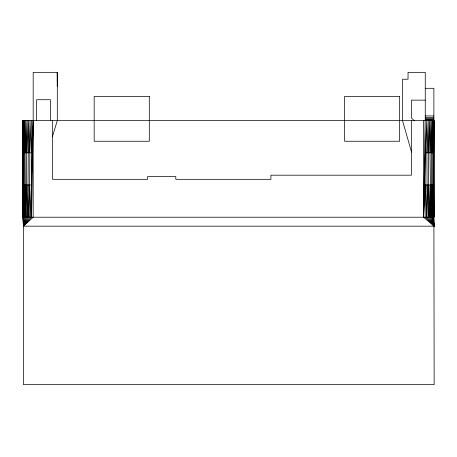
<?xml version="1.0" encoding="UTF-8"?>
<svg xmlns="http://www.w3.org/2000/svg" width="457" height="457" viewBox="0 0 457 457"><rect width="100%" height="100%" fill="white"/><g stroke="black" fill="none" stroke-linecap="round" stroke-linejoin="round"><path stroke-width="0.69" d="M22.976 217.218L22.976 120.574L22.85 217.218L23.473 226.175L23.473 384.663L434.15 384.663L433.744 120.574L433.876 217.218L22.85 217.218L22.85 120.574L433.876 120.574L433.744 217.218L434.15 226.175L23.473 226.175L22.976 217.218L22.85 120.574L22.85 217.218L22.85 120.574M23.358 217.218L23.473 152.787L23.975 120.574C24.067 155.768 24.918 191.009 23.473 226.175L31.567 217.218L31.39 152.787L33.184 120.574L31.39 185.005L23.004 185.005L23.473 226.175L33.184 217.218L33.184 72.337L57.302 72.337L57.302 86.122L57.199 72.337M57.302 72.337L57.302 120.574L52.355 136.866M423.536 120.574L423.536 217.218L434.15 226.175L433.367 217.218L433.253 185.005L433.367 120.574L433.876 217.218L433.876 88.298L425.261 88.298M23.473 152.787L23.358 120.574L23.004 152.787L31.39 152.787L31.567 120.574M423.536 217.218L425.336 152.787L433.716 152.787L433.876 120.574L433.716 185.005L425.336 185.005L423.536 217.218L425.153 120.574L425.153 217.218L434.15 226.175L432.75 217.218L432.75 120.574L433.253 152.787M24.232 152.787L24.827 120.574L25.266 185.005L24.827 217.218L23.473 226.175L29.991 217.218L29.654 185.005L29.991 120.574L31.39 152.787M432.488 152.787L431.899 120.574L431.454 152.787L431.899 217.218L434.15 226.175L426.735 217.218L427.072 185.005L426.735 120.574L425.336 152.787M433.367 217.218L433.716 185.005L433.744 217.218M28.02 152.787L27.112 120.574L25.878 217.218L23.473 226.175L28.494 217.218L28.02 185.005L28.494 120.574L29.654 152.787M428.706 152.787L429.614 120.574L430.848 217.218L434.15 226.175L428.232 217.218L428.706 185.005L428.232 120.574L427.072 152.787M432.75 217.218L433.253 185.005M31.567 217.218L33.184 120.574M434.15 226.175L429.614 217.218L430.18 185.005M25.266 152.787L25.878 120.574L26.54 152.787M430.848 217.218L431.454 185.005M431.899 217.218L432.488 185.005M430.18 152.787L430.848 120.574L431.454 152.787M23.473 226.175L27.112 217.218L28.02 185.005M28.494 217.218L29.654 185.005M29.991 217.218L31.39 185.005M425.261 100.14L411.477 100.14L411.477 117.98L414.43 120.934M425.261 115.941L433.876 115.941M425.261 117.346L433.876 117.346M425.261 118.5L433.876 118.5M425.261 119.403L433.876 119.403M425.261 120.054L433.876 120.054M425.261 120.442L433.876 120.442M411.54 152.095L402.52 120.574L402.52 79.232L408.032 79.232L408.032 72.337L425.261 72.337L425.261 120.574M425.336 185.005L426.735 217.218M427.072 185.005L428.232 217.218M428.706 185.005L429.614 217.218M25.266 185.005L25.878 217.218M26.54 185.005L27.112 217.218M24.232 185.005L24.827 217.218M23.473 185.005L23.975 217.218M411.477 120.574L411.477 175.185L270.91 175.191L270.91 179.321L175.819 179.321L175.819 176.568L147.571 176.568L147.571 179.321L52.481 179.321L52.481 120.574M50.413 120.705L50.413 99.712L36.629 99.712L36.629 120.574M149.302 96.456L94.176 96.456L94.176 141.247L149.302 141.247L149.302 96.456M399.664 96.456L344.538 96.456L344.538 141.247L399.664 141.247L399.664 96.456"/></g></svg>
